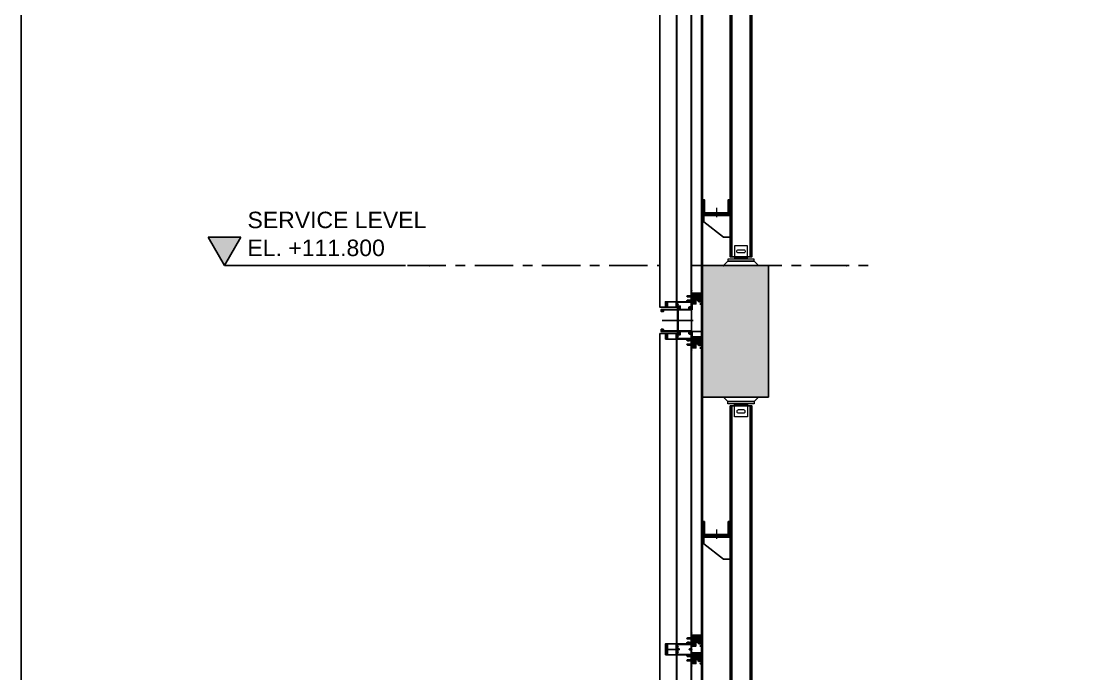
# Model space of a CAD drawing. Header units: millimetres. Extents: x 3774 to 718460, y -768339 to 192544.
# Drawn here: x 522930 to 527774, y -723928 to -720952 of the extents above; entities that cross this region are included whole.
import ezdxf

# ---------------------------------------------------------------- set-up
doc = ezdxf.new("R2010")
doc.units = ezdxf.units.MM
doc.set_wipeout_variables(frame=1)
for name, pattern in [('CENTER', [50.8, 31.75, -6.35, 6.35, -6.35]), ('TA_GL_000.70000', [1.925, 0.7, -0.175, 0.175, -0.175, 0.7]), ('XKITLINE00', [0])]:
    doc.linetypes.add(name, pattern=pattern)
for name, color, linetype in [('000 - 0_SYM_DWG_GRIDLINE_MAIN_COLOR_251', 7, 'Continuous'), ('000 - 0_SYM_DWG_LEVEL_MAIN_COLOR_2', 7, 'Continuous'), ('000 - 0_SYM_DWG_LEVEL_TEXT', 7, 'Continuous'), ('000 - CONCRETE_WALL_HATCH_', 7, 'Continuous'), ('000 - STRUCTURE_STEEL_ACCESORIES_MAIN_COLOR_1', 7, 'Continuous'), ('000 - STRUCTURE_STEEL_FASTERN_MAIN_COLOR_2', 7, 'Continuous'), ('000 - STRUCTURE_STEEL_FRAMING_CUT_COLOR_4', 7, 'Continuous'), ('000 - STRUCTURE_STEEL_FRAMING_DEF_SUB', 7, 'Continuous'), ('000 - STRUCTURE_STEEL_FRAMING_HATCH_', 7, 'Continuous'), ('000 - STRUCTURE_STEEL_FRAMING_MAIN_COLOR_1', 7, 'Continuous'), ('000 - STRUCTURE_STEEL_FRAMING_MAIN_COLOR_2', 7, 'Continuous'), ('000 - STRUCTURE_STEEL_FRAMING_SUB_COLOR_2', 7, 'Continuous'), ('010 - ASPG_ACCESSORIES_DEF_SUB', 7, 'Continuous'), ('010 - ASPG_ACCESSORIES_MAIN_COLOR_1', 7, 'Continuous'), ('010 - ASPG_ACCESSORIES_MAIN_COLOR_2', 7, 'Continuous'), ('010 - ASPG_ACCESSORIES_SUB_COLOR_3', 7, 'Continuous'), ('010 - ASPG_EXTR_MAIN_COLOR_2', 7, 'Continuous'), ('010 - ASPG_EXTR_WIPEOUT_', 7, 'Continuous'), ('010 - ASPG_FASTERN_DEF_SUB', 7, 'Continuous'), ('010 - ASPG_FASTERN_MAIN_COLOR_1', 7, 'Continuous'), ('010 - ASPG_FASTERN_SUB_COLOR_2', 7, 'Continuous'), ('010 - ASPG_FASTERN_WIPEOUT_', 7, 'Continuous'), ('010 - ASPG_FRAMING_CUT_COLOR_4', 7, 'Continuous'), ('010 - ASPG_FRAMING_DEF_SUB', 7, 'Continuous'), ('010 - ASPG_FRAMING_HATCH_', 7, 'Continuous'), ('010 - ASPG_FRAMING_SUB_COLOR_2', 7, 'Continuous'), ('010 - ASPG_FRAMING_WIPEOUT_', 7, 'Continuous'), ('Center Line', 7, 'CENTER'), ('DIM', 7, 'Continuous'), ('HATCH', 7, 'Continuous')]:
    doc.layers.add(name, color=color, linetype=linetype)
doc.layers.add('Part', color=7, linetype='Continuous', lineweight=0)
doc.layers.add('SCREW', color=7, linetype='Continuous', lineweight=5)
doc.styles.add('Arial_1', font='arial.ttf', dxfattribs={"height": 125})
doc.styles.add('TA', font='', dxfattribs={"height": 4.5})
doc.styles.get('TA').set_extended_font_data('Cordia New')
pattern_1 = [(45, (2715.48714, 3084.9077), (-0.265165043, 0.265165043), []), (45, (2715.6639, 3084.9077), (-0.265165043, 0.265165043), [])]
pattern_2 = [(270, (1257419.24324, -520041.6224), (0.65495992507, -1.1344238721), [0.7562825814, -1.5125651628]), (30, (1257419.24324, -520041.6224), (0.65495992936, 1.1344238696), [0.7562825814, -1.5125651628]), (330, (1257419.24324, -520041.6224), (1.30991985442, -2.48e-09), [-1.5125651628, 0.7562825814])]
pattern_3 = [(315, (1257419.4929, -520021.6224), (1.3369313545, 1.3369313545), []), (45, (1257419.4929, -520021.6224), (-1.3369313545, 1.3369313545), [])]
pattern_4 = [(270, (1257419.4425, -520043.9224), (0.65495992507, -1.1344238721), [0.7562825814, -1.5125651628]), (30, (1257419.4425, -520043.9224), (0.65495992936, 1.1344238696), [0.7562825814, -1.5125651628]), (330, (1257419.4425, -520043.9224), (1.30991985442, -2.48e-09), [-1.5125651628, 0.7562825814])]
pattern_5 = [(315, (1257419.1929, -520023.9224), (1.3369313545, 1.3369313545), []), (45, (1257419.1929, -520023.9224), (-1.3369313545, 1.3369313545), [])]

# ---------------------------------------------------------------- blocks, each defined once
blk = doc.blocks.new('W-1-PP19-ST-ENT2_20260406-084955_STANDARD_PAPER_BLOCK')
at = {"layer": 'DIM', "color": 7}
blk.add_lwpolyline([(775, 0), (0, 0), (0, 443.999987), (775, 443.999987)], close=True, dxfattribs=at)
blk = doc.blocks.new('*A6835')
at = {"layer": 'Part', "color": 7, "linetype": 'XKITLINE00', "lineweight": 0}
for p, q in [((560.731873, 232.946249), (560.571873, 232.946249)), ((560.571873, 232.946249), (560.571873, 231.646249)), ((560.731873, 231.766249), (560.731873, 232.946249)), ((563.071873, 232.946249), (562.911873, 232.946249)), ((562.911873, 232.946249), (562.911873, 231.766249)), ((563.071873, 231.646249), (563.071873, 232.946249)), ((560.571873, 231.646249), (563.071873, 231.646249)), ((562.911873, 231.766249), (560.731873, 231.766249))]:
    blk.add_line(p, q, dxfattribs=at)
blk = doc.blocks.new('*A6836')
at = {"layer": 'Part', "color": 7, "linetype": 'XKITLINE00', "lineweight": 0}
for p, q in [((560.671873, 231.526249), (560.671873, 231.646249)), ((563.071873, 231.646249), (563.071873, 231.526249)), ((563.071873, 231.526249), (560.671873, 231.526249))]:
    blk.add_line(p, q, dxfattribs=at)
blk = doc.blocks.new('A$C35bcc281')
at = {"layer": '000 - STRUCTURE_STEEL_FRAMING_HATCH_'}
h = blk.add_hatch(dxfattribs=at)
h.set_pattern_fill('ANSI32', scale=0.5)
h.paths.add_polyline_path([(-125, 171), (-125, 106), (0, 106), (0, 171), (-8, 171), (-8, 112), (-117, 112), (-117, 171)])
h = blk.add_hatch(dxfattribs=at)
h.set_pattern_fill('ANSI32', style=0)
h.set_pattern_definition(pattern_1)
h.paths.add_polyline_path([(-38, 106), (-38, 100), (-82, 100), (-82, 106)], flags=17)
h = blk.add_hatch(dxfattribs=at)
h.set_pattern_fill('ANSI32', style=0)
h.set_pattern_definition(pattern_1)
h.paths.add_polyline_path([(-53, 112), (-53, 106), (-67, 106), (-67, 112)], flags=17)
at = {"layer": '000 - STRUCTURE_STEEL_FRAMING_CUT_COLOR_4', "color": 7}
blk.add_lwpolyline([(-125, 171), (-125, 106), (0, 106), (0, 171), (-8, 171), (-8, 112), (-117, 112), (-117, 171), (-125, 171)], dxfattribs=at)
at = {"layer": '000 - STRUCTURE_STEEL_FRAMING_DEF_SUB', "color": 7, "linetype": 'XKITLINE00', "lineweight": 0}
blk.add_line((-60, 92.1), (-60, 135), dxfattribs=at)
blk.add_line((-60, 92.1), (-60, 135), dxfattribs=at)
at = {"layer": '000 - STRUCTURE_STEEL_FRAMING_HATCH_', "color": 7, "linetype": 'XKITLINE00', "lineweight": 0}
for p, q in [((-82, 100), (-82, 106)), ((-82, 100), (-82, 106)), ((-67, 106), (-67, 112)), ((-67, 106), (-67, 112)), ((-53, 106), (-53, 112)), ((-53, 106), (-53, 112)), ((-38, 100), (-38, 106)), ((-38, 100), (-38, 106))]:
    blk.add_line(p, q, dxfattribs=at)
at = {"layer": '000 - STRUCTURE_STEEL_FRAMING_MAIN_COLOR_2', "color": 7}
blk.add_lwpolyline([(-120, 106), (0, 106), (0, 100), (-120, 100)], close=True, dxfattribs=at)
blk.add_lwpolyline([(-120, 100), (-120, 70), (-30, 0), (0, 0), (0, 100), (-120, 100)], dxfattribs=at)
at = {"color": 7, "lineweight": 0, "xscale": 50, "yscale": 50, "zscale": 50}
blk.add_blockref('*A6835', (-28153.6, -11476.3), dxfattribs=at)
at = {"layer": '000 - STRUCTURE_STEEL_FRAMING_MAIN_COLOR_2', "color": 7, "xscale": 50, "yscale": 50, "zscale": 50}
blk.add_blockref('*A6836', (-28153.6, -11476.3), dxfattribs=at)
blk = doc.blocks.new('*U6846')
at = {"layer": '000 - STRUCTURE_STEEL_ACCESORIES_MAIN_COLOR_1', "color": 7, "lineweight": 0}
for p, q in [((-30, 4560), (-30, 4620)), ((30, 4615), (-30, 4615)), ((30, 4620), (30, 4560)), ((30, 4560), (-30, 4560)), ((30, 90), (-30, 90)), ((-30, 90), (-30, 30)), ((30, 30), (30, 90)), ((30, 35), (-30, 35))]:
    blk.add_line(p, q, dxfattribs=at)
for points in [[(-15.2, 4578.5), (-12.5, 4578), (12.5, 4578), (15.2, 4578.5), (17.4, 4580.1), (19, 4582.3), (19.5, 4585), (19, 4587.7), (17.4, 4589.9), (15.2, 4591.5), (12.5, 4592), (-12.5, 4592), (-15.2, 4591.5), (-17.4, 4589.9), (-19, 4587.7), (-19.5, 4585), (-19, 4582.3), (-17.4, 4580.1), (-15.2, 4578.5)], [(-15.2, 71.5), (-12.5, 72), (12.5, 72), (15.2, 71.5), (17.4, 69.9), (19, 67.7), (19.5, 65), (19, 62.3), (17.4, 60.1), (15.2, 58.5), (12.5, 58), (-12.5, 58), (-15.2, 58.5), (-17.4, 60.1), (-19, 62.3), (-19.5, 65), (-19, 67.7), (-17.4, 69.9), (-15.2, 71.5)]]:
    blk.add_lwpolyline(points, close=True, dxfattribs=at)
at = {"layer": '000 - STRUCTURE_STEEL_FASTERN_MAIN_COLOR_2', "color": 7}
for p, q in [((-60, 4630), (60, 4630)), ((-60, 20), (60, 20))]:
    blk.add_line(p, q, dxfattribs=at)
at = {"layer": '000 - STRUCTURE_STEEL_FASTERN_MAIN_COLOR_2', "color": 7, "lineweight": 0}
for points in [[(60, 4630), (60, 4620), (-60, 4620), (-60, 4630), (-80, 4650), (80, 4650)], [(60, 20), (60, 30), (-60, 30), (-60, 20), (-80, 0), (80, 0)]]:
    blk.add_lwpolyline(points, close=True, dxfattribs=at)
at = {"layer": '000 - STRUCTURE_STEEL_FRAMING_MAIN_COLOR_1', "color": 7}
for points in [[(-225, -350), (-180, -350), (-180, 4950), (-225, 4950)], [(-180, -350), (-175, -350), (-175, 4950), (-180, 4950)], [(-50, 4610), (-42, 4610), (-42, 40), (-50, 40)], [(42, 4610), (50, 4610), (50, 40), (42, 40)]]:
    blk.add_lwpolyline(points, close=True, dxfattribs=at)
at = {"layer": '000 - STRUCTURE_STEEL_FRAMING_SUB_COLOR_2', "color": 7}
blk.add_lwpolyline([(-42, 4610), (42, 4610), (42, 40), (-42, 40)], close=True, dxfattribs=at)
at = {"color": 7}
for p in [(-50, 3911.5), (-50, 2411.5), (-50, 2411.5), (-50, 911.5)]:
    blk.add_blockref('A$C35bcc281', p, dxfattribs=at)
blk = doc.blocks.new('*U6845')
at = {"layer": '000 - STRUCTURE_STEEL_ACCESORIES_MAIN_COLOR_1', "color": 7, "lineweight": 0}
for p, q in [((-30, 2078.9), (-30, 2138.9)), ((30, 2133.9), (-30, 2133.9)), ((30, 2138.9), (30, 2078.9)), ((30, 2078.9), (-30, 2078.9)), ((30, 90), (-30, 90)), ((-30, 90), (-30, 30)), ((30, 30), (30, 90)), ((30, 35), (-30, 35))]:
    blk.add_line(p, q, dxfattribs=at)
for points in [[(-15.2, 2097.4), (-12.5, 2096.9), (12.5, 2096.9), (15.2, 2097.4), (17.4, 2098.9), (19, 2101.2), (19.5, 2103.9), (19, 2106.5), (17.4, 2108.8), (15.2, 2110.3), (12.5, 2110.9), (-12.5, 2110.9), (-15.2, 2110.3), (-17.4, 2108.8), (-19, 2106.5), (-19.5, 2103.9), (-19, 2101.2), (-17.4, 2098.9), (-15.2, 2097.4)], [(-15.2, 71.5), (-12.5, 72), (12.5, 72), (15.2, 71.5), (17.4, 69.9), (19, 67.7), (19.5, 65), (19, 62.3), (17.4, 60.1), (15.2, 58.5), (12.5, 58), (-12.5, 58), (-15.2, 58.5), (-17.4, 60.1), (-19, 62.3), (-19.5, 65), (-19, 67.7), (-17.4, 69.9), (-15.2, 71.5)]]:
    blk.add_lwpolyline(points, close=True, dxfattribs=at)
at = {"layer": '000 - STRUCTURE_STEEL_FASTERN_MAIN_COLOR_2', "color": 7}
for p, q in [((-60, 2148.9), (60, 2148.9)), ((-60, 20), (60, 20))]:
    blk.add_line(p, q, dxfattribs=at)
at = {"layer": '000 - STRUCTURE_STEEL_FASTERN_MAIN_COLOR_2', "color": 7, "lineweight": 0}
for points in [[(60, 2148.9), (60, 2138.9), (-60, 2138.9), (-60, 2148.9), (-80, 2168.9), (80, 2168.9)], [(60, 20), (60, 30), (-60, 30), (-60, 20), (-80, 0), (80, 0)]]:
    blk.add_lwpolyline(points, close=True, dxfattribs=at)
at = {"layer": '000 - STRUCTURE_STEEL_FRAMING_MAIN_COLOR_1', "color": 7}
for points in [[(-225, -300), (-180, -300), (-180, 2750), (-225, 2750)], [(-180, -300), (-175, -300), (-175, 2750), (-180, 2750)], [(-50, 2128.9), (-42, 2128.9), (-42, 40), (-50, 40)], [(42, 2128.9), (50, 2128.9), (50, 40), (42, 40)]]:
    blk.add_lwpolyline(points, close=True, dxfattribs=at)
at = {"layer": '000 - STRUCTURE_STEEL_FRAMING_SUB_COLOR_2', "color": 7}
blk.add_lwpolyline([(-42, 2128.9), (42, 2128.9), (42, 40), (-42, 40)], close=True, dxfattribs=at)
at = {"color": 7}
for p in [(-50, 1629), (-50, 1629), (-50, 129), (-50, 129)]:
    blk.add_blockref('A$C35bcc281', p, dxfattribs=at)
blk = doc.blocks.new('*U7070')
at = {"layer": '000 - 0_SYM_DWG_LEVEL_MAIN_COLOR_2'}
blk.add_hatch(color=7, dxfattribs=at).paths.add_polyline_path([(-88.01, 5.18), (-91, 0), (-93.99, 5.18)])
at = {"color": 7}
blk.add_point((0, 0), dxfattribs=at)
at = {"layer": '000 - 0_SYM_DWG_GRIDLINE_MAIN_COLOR_251', "color": 7}
blk.add_lwpolyline([(-91, 0), (-67, 0), (-62.5, 0), (-58, 0)], dxfattribs=at)
at = {"layer": '000 - 0_SYM_DWG_LEVEL_MAIN_COLOR_2', "color": 7, "lineweight": 25}
for p, q in [((-88.01, 5.18), (-93.99, 5.18)), ((-93.99, 5.18), (-91, 0)), ((-91, 0), (-88.01, 5.18))]:
    blk.add_line(p, q, dxfattribs=at)
at = {"layer": '000 - 0_SYM_DWG_LEVEL_TEXT', "color": 7, "style": 'Arial_1'}
for tag, p in [('LV_NAME_1', (-86.78, 11.92)), ('LV_NAME_2', (-86.79, 6.83)), ('LV_NAME_3', (-86.8, 1.74))]:
    blk.add_attdef(tag, p, '', height=3, dxfattribs=at)
blk = doc.blocks.new('*U6855')
at = {"layer": '000 - 0_SYM_DWG_GRIDLINE_MAIN_COLOR_251', "color": 7, "linetype": 'ByBlock', "ltscale": 5}
blk.add_line((2, 0), (-40, 0), dxfattribs=at)
at = {"layer": '000 - 0_SYM_DWG_GRIDLINE_MAIN_COLOR_251', "color": 7}
for p in [(-38, 0), (0, 0)]:
    blk.add_point(p, dxfattribs=at)
at = {"color": 7, "style": 'TA', "flags": 1}
blk.add_attdef('LOCATION', (6, -6), '', height=4.5, rotation=270, dxfattribs=at)
blk = doc.blocks.new('*U8305')
at = {"layer": '010 - ASPG_FRAMING_HATCH_', "transparency": 33554585}
h = blk.add_hatch(dxfattribs=at)
h.set_pattern_fill('ANSI32', scale=0.25)
edge = h.paths.add_edge_path()
edge.add_line((2, -50), (2, -75))
edge.add_line((2, -75), (0, -75))
edge.add_line((0, -75), (0, -49))
edge.add_arc((1, -49), 1, 90, 180, ccw=False)
edge.add_line((1, -48), (63, -48))
edge.add_arc((63, -47), 1, 270, 360)
edge.add_line((64, -47), (64, 47))
edge.add_arc((63, 47), 1, 0, 90)
edge.add_line((63, 48), (1, 48))
edge.add_arc((1, 49), 1, 180, 270, ccw=False)
edge.add_line((0, 49), (0, 75))
edge.add_line((0, 75), (2, 75))
edge.add_line((2, 75), (2, 50))
edge.add_line((2, 50), (141, 50))
edge.add_line((141, 50), (141, 41))
edge.add_arc((140, 41), 1, 270, 360, ccw=False)
edge.add_line((140, 40), (132, 40))
edge.add_arc((132, 41), 1, 180, 270, ccw=False)
edge.add_line((131, 41), (131, 47))
edge.add_arc((130, 47), 1, 0, 90)
edge.add_line((130, 48), (67, 48))
edge.add_arc((67, 47), 1, 90, 180)
edge.add_line((66, 47), (66, -47))
edge.add_arc((67, -47), 1, 180, 270)
edge.add_line((67, -48), (130, -48))
edge.add_arc((130, -47), 1, 270, 360)
edge.add_line((131, -47), (131, -41))
edge.add_arc((132, -41), 1, 90, 180, ccw=False)
edge.add_line((132, -40), (140, -40))
edge.add_arc((140, -41), 1, 0, 90, ccw=False)
edge.add_line((141, -41), (141, -50))
edge.add_line((141, -50), (2, -50))
h.paths.add_polyline_path([(139, 48), (139, 42), (133, 42), (133, 48)], flags=16)
h.paths.add_polyline_path([(139, -48), (139, -42), (133, -42), (133, -48)], flags=16)
at = {"layer": '010 - ASPG_FRAMING_HATCH_'}
h = blk.add_hatch(dxfattribs=at)
h.set_pattern_fill('ANSI37', scale=0.595498, angle=-90)
h.set_pattern_definition(pattern_5)
edge = h.paths.add_edge_path()
edge.add_ellipse((11.5, 55), major_axis=(0, -5), ratio=0.644482, start_angle=180, end_angle=360, ccw=False)
edge.add_line((11.5, 60), (2, 60))
edge.add_arc((-7.9, 55), 11.1, -26.7963, 26.7963, ccw=False)
edge.add_line((2, 50), (11.5, 50))
h = blk.add_hatch(dxfattribs=at)
h.set_pattern_fill('HONEY', scale=0.238199, angle=-90)
h.set_pattern_definition(pattern_4)
edge = h.paths.add_edge_path()
edge.add_ellipse((11.8, 55), major_axis=(0, -5), ratio=0.644482, start_angle=0, end_angle=360, ccw=False)
h = blk.add_hatch(dxfattribs=at)
h.set_pattern_fill('HONEY', scale=0.238199, angle=-90)
h.set_pattern_definition(pattern_2)
edge = h.paths.add_edge_path()
edge.add_ellipse((57.5, 55), major_axis=(0, -5), ratio=0.644482, start_angle=0, end_angle=360)
h = blk.add_hatch(dxfattribs=at)
h.set_pattern_fill('ANSI37', scale=0.595498, angle=-90)
h.set_pattern_definition(pattern_3)
edge = h.paths.add_edge_path()
edge.add_ellipse((57.8, 55), major_axis=(0, -5), ratio=0.644482, start_angle=0, end_angle=180)
edge.add_line((57.8, 60), (62, 60))
edge.add_arc((62, 60.3), 0.3, -90, 0)
edge.add_line((62.3, 60.3), (62.3, 61))
edge.add_line((62.3, 61), (61.8, 61.5))
edge.add_line((61.8, 61.5), (62.3, 62))
edge.add_line((62.3, 62), (61.8, 62.5))
edge.add_line((61.8, 62.5), (62.3, 63))
edge.add_line((62.3, 63), (61.8, 63.5))
edge.add_line((61.8, 63.5), (62.3, 64))
edge.add_line((62.3, 64), (62.3, 65))
edge.add_line((62.3, 65), (63.3, 65))
edge.add_line((63.3, 65), (63.8, 65.5))
edge.add_line((63.8, 65.5), (64.3, 65))
edge.add_line((64.3, 65), (64.8, 65.5))
edge.add_line((64.8, 65.5), (65.3, 65))
edge.add_line((65.3, 65), (65.8, 65.5))
edge.add_line((65.8, 65.5), (66.3, 65))
edge.add_line((66.3, 65), (67, 65))
edge.add_arc((67, 65.3), 0.3, -90, 0)
edge.add_line((67.3, 65.3), (67.3, 60))
edge.add_arc((77.2, 55), 11.1, 153.2037, 206.7963)
edge.add_line((67.3, 50), (57.8, 50))
h = blk.add_hatch(dxfattribs=at)
h.set_pattern_fill('ANSI37', scale=0.595498, angle=-90)
h.set_pattern_definition(pattern_5)
edge = h.paths.add_edge_path()
edge.add_ellipse((11.5, -55), major_axis=(0, 5), ratio=0.644482, start_angle=0, end_angle=180)
edge.add_line((11.5, -60), (2, -60))
edge.add_arc((-7.9, -55), 11.1, 333.2037, 386.7963)
edge.add_line((2, -50), (11.5, -50))
h = blk.add_hatch(dxfattribs=at)
h.set_pattern_fill('HONEY', scale=0.238199, angle=-90)
h.set_pattern_definition(pattern_4)
edge = h.paths.add_edge_path()
edge.add_ellipse((11.8, -55), major_axis=(0, 5), ratio=0.644482, start_angle=0, end_angle=360)
h = blk.add_hatch(dxfattribs=at)
h.set_pattern_fill('HONEY', scale=0.238199, angle=-90)
h.set_pattern_definition(pattern_2)
edge = h.paths.add_edge_path()
edge.add_ellipse((57.5, -55), major_axis=(0, 5), ratio=0.644482, start_angle=0, end_angle=360, ccw=False)
h = blk.add_hatch(dxfattribs=at)
h.set_pattern_fill('ANSI37', scale=0.595498, angle=-90)
h.set_pattern_definition(pattern_3)
edge = h.paths.add_edge_path()
edge.add_ellipse((57.8, -55), major_axis=(0, 5), ratio=0.644482, start_angle=180, end_angle=360, ccw=False)
edge.add_line((57.8, -60), (62, -60))
edge.add_arc((62, -60.3), 0.3, 360, 450, ccw=False)
edge.add_line((62.3, -60.3), (62.3, -61))
edge.add_line((62.3, -61), (61.8, -61.5))
edge.add_line((61.8, -61.5), (62.3, -62))
edge.add_line((62.3, -62), (61.8, -62.5))
edge.add_line((61.8, -62.5), (62.3, -63))
edge.add_line((62.3, -63), (61.8, -63.5))
edge.add_line((61.8, -63.5), (62.3, -64))
edge.add_line((62.3, -64), (62.3, -65))
edge.add_line((62.3, -65), (63.3, -65))
edge.add_line((63.3, -65), (63.8, -65.5))
edge.add_line((63.8, -65.5), (64.3, -65))
edge.add_line((64.3, -65), (64.8, -65.5))
edge.add_line((64.8, -65.5), (65.3, -65))
edge.add_line((65.3, -65), (65.8, -65.5))
edge.add_line((65.8, -65.5), (66.3, -65))
edge.add_line((66.3, -65), (67, -65))
edge.add_arc((67, -65.3), 0.3, 360, 450, ccw=False)
edge.add_line((67.3, -65.3), (67.3, -60))
edge.add_arc((77.2, -55), 11.1, 153.2037, 206.7963, ccw=False)
edge.add_line((67.3, -50), (57.8, -50))
at = {"layer": '010 - ASPG_FASTERN_DEF_SUB', "color": 7}
blk.add_point((0, 0), dxfattribs=at)
at = {"layer": '010 - ASPG_FRAMING_CUT_COLOR_4', "color": 7}
blk.add_lwpolyline([(2, -50), (2, -75), (0, -75), (0, -49, -0.414214), (1, -48), (63, -48, 0.414214), (64, -47), (64, 47, 0.414214), (63, 48), (1, 48, -0.414214), (0, 49), (0, 75), (2, 75), (2, 50), (141, 50), (141, 41, -0.414214), (140, 40), (132, 40, -0.414214), (131, 41), (131, 47, 0.414214), (130, 48), (67, 48, 0.414214), (66, 47), (66, -47, 0.414214), (67, -48), (130, -48, 0.414214), (131, -47), (131, -41, -0.414214), (132, -40), (140, -40, -0.414214), (141, -41), (141, -50)], format="xyb", close=True, dxfattribs=at)
for points in [[(139, 48), (139, 42), (133, 42), (133, 48)], [(139, -48), (139, -42), (133, -42), (133, -48)]]:
    blk.add_lwpolyline(points, close=True, dxfattribs=at)
at = {"layer": '010 - ASPG_FRAMING_DEF_SUB', "color": 7, "transparency": 33554508}
blk.add_line((136.5, 0), (-4.5, 0), dxfattribs=at)
at = {"layer": '010 - ASPG_FRAMING_DEF_SUB', "color": 7, "transparency": 33554457}
for points in [[(2, 50), (15, 50), (15, 60), (2, 60)], [(54.3, 50), (67.3, 50), (67.3, 65.5), (54.3, 65.5)], [(2, -50), (15, -50), (15, -60), (2, -60)], [(54.3, -50), (67.3, -50), (67.3, -65.5), (54.3, -65.5)]]:
    blk.add_lwpolyline(points, close=True, dxfattribs=at)
at = {"layer": '010 - ASPG_FRAMING_SUB_COLOR_2', "color": 7}
for points in [[(11.8, 50), (2, 50, 0.238199), (2, 60), (11.8, 60)], [(57.5, 50), (67.3, 50, -0.238199), (67.3, 60), (67.3, 65.3, -0.414214), (67, 65), (66.3, 65), (65.8, 65.5), (65.3, 65), (64.8, 65.5), (64.3, 65), (63.8, 65.5), (63.3, 65), (62.3, 65), (62.3, 64), (61.8, 63.5), (62.3, 63), (61.8, 62.5), (62.3, 62), (61.8, 61.5), (62.3, 61), (62.3, 60.3, -0.414214), (62, 60), (57.5, 60)], [(11.8, -50), (2, -50, -0.238199), (2, -60), (11.8, -60)], [(57.5, -50), (67.3, -50, 0.238199), (67.3, -60), (67.3, -65.3, 0.414214), (67, -65), (66.3, -65), (65.8, -65.5), (65.3, -65), (64.8, -65.5), (64.3, -65), (63.8, -65.5), (63.3, -65), (62.3, -65), (62.3, -64), (61.8, -63.5), (62.3, -63), (61.8, -62.5), (62.3, -62), (61.8, -61.5), (62.3, -61), (62.3, -60.3, 0.414214), (62, -60), (57.5, -60)]]:
    blk.add_lwpolyline(points, format="xyb", dxfattribs=at)
at = {"layer": '010 - ASPG_FRAMING_SUB_COLOR_2', "color": 7, "extrusion": (0, 0, -1)}
for centre, major_axis in [((11.8, 55), (0, -5)), ((57.5, -55), (0, 5))]:
    blk.add_ellipse(centre, major_axis=major_axis, ratio=0.644482, dxfattribs=at)
at = {"layer": '010 - ASPG_FRAMING_SUB_COLOR_2', "color": 7}
for centre, major_axis in [((57.5, 55), (0, -5)), ((11.8, -55), (0, 5))]:
    blk.add_ellipse(centre, major_axis=major_axis, ratio=0.644482, dxfattribs=at)
blk = doc.blocks.new('000_ASPG_TYP_FILES_20260218-010703_FRAME_EXTR_HONLIZONTAL')
at = {"layer": '010 - ASPG_FRAMING_HATCH_'}
h = blk.add_hatch(dxfattribs=at)
h.set_pattern_fill('ANSI32', scale=0.1)
edge = h.paths.add_edge_path()
edge.add_line((74.7, 2), (25, 2))
edge.add_line((25, 2), (25, 67))
edge.add_arc((24.7, 67), 0.3, 0, 90)
edge.add_line((24.7, 67.3), (0.3, 67.3))
edge.add_arc((0.3, 67), 0.3, 90, 180)
edge.add_line((0, 67), (0, 57.6))
edge.add_arc((0.3, 57.6), 0.3, 180, 270)
edge.add_line((0.3, 57.3), (1.7, 57.3))
edge.add_arc((1.7, 57.6), 0.3, 270, 360)
edge.add_line((2, 57.6), (2, 65))
edge.add_arc((2.3, 65), 0.3, 90, 180, ccw=False)
edge.add_line((2.3, 65.3), (22.7, 65.3))
edge.add_arc((22.7, 65), 0.3, 0, 90, ccw=False)
edge.add_line((23, 65), (23, 49))
edge.add_line((23, 49), (23.5, 48.5))
edge.add_line((23.5, 48.5), (23, 48))
edge.add_line((23, 48), (23, 22.3))
edge.add_line((23, 22.3), (23.5, 21.8))
edge.add_line((23.5, 21.8), (23, 21.3))
edge.add_line((23, 21.3), (23, 2.3))
edge.add_arc((22.7, 2.3), 0.3, -90, 0, ccw=False)
edge.add_line((22.7, 2), (2.3, 2))
edge.add_arc((2.3, 2.3), 0.3, 180, 270, ccw=False)
edge.add_line((2, 2.3), (2, 9.7))
edge.add_arc((1.7, 9.7), 0.3, 0, 90)
edge.add_line((1.7, 10), (0.3, 10))
edge.add_arc((0.3, 9.7), 0.3, 90, 180)
edge.add_line((0, 9.7), (0, 0.3))
edge.add_arc((0.3, 0.3), 0.3, 180, 270)
edge.add_line((0.3, 0), (74.7, 0))
at = {"layer": '010 - ASPG_ACCESSORIES_DEF_SUB', "color": 7}
for p in [(0, 67.3), (0, 57.3), (25, 67.3), (25, 67.3), (0, 10), (0, 10), (0, 0), (75, 2), (75, 0)]:
    blk.add_point(p, dxfattribs=at)
at = {"layer": '010 - ASPG_FRAMING_CUT_COLOR_4', "color": 7}
blk.add_line((75, 0.3), (75, 1.7), dxfattribs=at)
blk.add_lwpolyline([(74.7, 2), (25, 2), (25, 67, 0.414214), (24.7, 67.3), (0.3, 67.3, 0.414214), (0, 67), (0, 57.6, 0.414214), (0.3, 57.3), (1.7, 57.3, 0.414214), (2, 57.6), (2, 65, -0.414214), (2.3, 65.3), (22.7, 65.3, -0.414214), (23, 65), (23, 49), (23.5, 48.5), (23, 48), (23, 22.3), (23.5, 21.8), (23, 21.3), (23, 2.3, -0.414214), (22.7, 2), (2.3, 2, -0.414214), (2, 2.3), (2, 9.7, 0.414214), (1.7, 10), (0.3, 10, 0.414214), (0, 9.7), (0, 0.3, 0.414214), (0.3, 0), (74.7, 0)], format="xyb", dxfattribs=at)
for centre, start, end in [((0.3, 57.6), 180, 270), ((1.7, 57.6), 270, 0), ((2.3, 65), 90, 180), ((0.3, 9.7), 90, 180), ((0.3, 0.3), 180, 270), ((1.7, 9.7), 0, 90), ((2.3, 2.3), 180, 270), ((22.7, 2.3), 270, 0), ((74.7, 1.7), 0, 90), ((74.7, 0.3), 270, 0)]:
    blk.add_arc(centre, 0.3, start, end, dxfattribs=at)
blk = doc.blocks.new('PZG35-9D5')
at = {"layer": 'Center Line', "color": 7}
blk.add_line((0, 3.7), (0, -10.5), dxfattribs=at)
at = {"layer": 'SCREW', "color": 7}
for p, q in [((-1.4, 0), (-1.4, -1.1)), ((1.4, 0), (1.4, -0.6)), ((-1.9, -1.4), (1.9, -0.9)), ((-1.9, -1.4), (-1.4, -1.1)), ((-1.9, -1.4), (-1.4, -1.7)), ((-1.9, -2.7), (1.9, -2.2)), ((-1.9, -2.7), (-1.4, -2.4)), ((-1.9, -2.7), (-1.4, -3)), ((-1.9, -4), (-1.4, -3.7)), ((-1.9, -4), (-1, -3.9)), ((-1.9, -4), (-1.4, -4.3)), ((-1.4, -1.1), (1.4, -0.6)), ((-1.4, -1.7), (1.4, -1.2)), ((-1.4, -1.7), (-1.4, -2.4)), ((-1.4, -2.4), (1.4, -1.9)), ((-1.4, -3), (1.4, -2.5)), ((-1.4, -3), (-1.4, -3.7)), ((-1.4, -3.7), (-0.8, -3.6)), ((-1.4, -4.3), (-1.4, -8.1)), ((-1.4, -4.3), (-1.2, -4.3)), ((0, -9.5), (-1.4, -8.1)), ((0, -9.5), (1.4, -8.1)), ((0.6, -3.3), (1.4, -3.2)), ((0.7, -3.7), (1.9, -3.5)), ((0.7, -3.9), (1.4, -3.8)), ((0.7, -4.6), (1.4, -4.5)), ((0.7, -5), (1.9, -4.8)), ((0.7, -5.2), (1.4, -5.1)), ((1.9, -0.9), (1.4, -0.6)), ((1.9, -0.9), (1.4, -1.2)), ((1.4, -1.2), (1.4, -1.9)), ((1.9, -2.2), (1.4, -1.9)), ((1.9, -2.2), (1.4, -2.5)), ((1.4, -2.5), (1.4, -3.2)), ((1.9, -3.5), (1.4, -3.2)), ((1.9, -3.5), (1.4, -3.8)), ((1.4, -3.8), (1.4, -4.5)), ((1.9, -4.8), (1.4, -4.5)), ((1.9, -4.8), (1.4, -5.1)), ((1.4, -5.1), (1.4, -8.1))]:
    blk.add_line(p, q, dxfattribs=at)
blk.add_lwpolyline([(0, -9.5), (0.7, -5.2), (0.7, -3.6, 0.417657), (0.4, -3.3, 0.108102), (-0.8, -3.6), (-1.4, -4.7)], format="xyb", dxfattribs=at)
blk = doc.blocks.new('*U8304')
at = {"layer": 'SCREW', "color": 7}
blk.add_lwpolyline([(3, 1.8, 0.09906), (0.8, 2.5), (0.8, 2.3), (-0.8, 2.3), (-0.8, 2.5, 0.09906), (-3, 1.8, 0.266588), (-3.5, 1), (-3.5, 0.2, 0.414214), (-3.3, 0), (3.3, 0, 0.414214), (3.5, 0.2), (3.5, 1, 0.266588)], format="xyb", close=True, dxfattribs=at)
blk.add_blockref('PZG35-9D5', (0, 0), dxfattribs=at)
blk = doc.blocks.new('000_ASPG_TYP_FILES_BK_FOR_ASPG_LOUVERS_SIDE_VIEW')
at = {"color": 7}
blk.add_point((0, 0), dxfattribs=at)
at = {"layer": '010 - ASPG_ACCESSORIES_MAIN_COLOR_1', "color": 7}
blk.add_line((2.8, -12.5), (2.8, 12.5), dxfattribs=at)
for points in [[(43.2, -12.5), (0.8, -12.5), (0.8, 12.5), (43.2, 12.5)], [(52.5, 12.5), (43.2, 12.5), (43.2, -12.5), (52.5, -12.5)]]:
    blk.add_lwpolyline(points, close=True, dxfattribs=at)
at = {"layer": '010 - ASPG_ACCESSORIES_SUB_COLOR_3', "color": 7}
for p, q in [((43.5, -12.5), (43.5, 12.5)), ((43.8, -12.5), (43.8, 12.5)), ((44.3, -12.5), (44.3, 12.5)), ((45, -12.5), (45, 12.5)), ((45.8, -12.5), (45.8, 12.5)), ((46.7, -12.5), (46.7, 12.5)), ((47.6, -12.5), (47.6, 12.5)), ((48.6, -12.5), (48.6, 12.5)), ((50.6, -12.5), (50.6, 12.5)), ((51.4, -12.5), (51.4, 12.5)), ((52.1, -12.5), (52.1, 12.5)), ((52.5, -12.5), (52.5, 12.5))]:
    blk.add_line(p, q, dxfattribs=at)
at = {"layer": 'SCREW', "color": 7, "rotation": 270}
blk.add_blockref('*U8304', (2.8, 0), dxfattribs=at)
blk = doc.blocks.new('A$C57452C2B')
at = {"layer": '010 - ASPG_FASTERN_MAIN_COLOR_1', "color": 7}
for p, q in [((0.003, 0.0005), (0.003, 0.004)), ((0.01, 0), (0.004, 0)), ((0.007, 0.031), (0.0045, 0.021)), ((0.005, 0.0005), (0.005, 0.004)), ((0.009, 0.0005), (0.009, 0.004)), ((0.011, 0.0005), (0.011, 0.004))]:
    blk.add_line(p, q, dxfattribs=at)
for points in [[(0.014, 0.005), (0.014, 0.006), (0, 0.006), (0, 0.005), (0.003, 0.004), (0.011, 0.004)], [(0.0045, 0.021), (0.0045, 0.028), (0.007, 0.031), (0.0095, 0.028), (0.0095, 0.021)]]:
    blk.add_lwpolyline(points, close=True, dxfattribs=at)
for centre, radius, start, end in [((0.004, 0.0013), 0.00125, 216.8699, 323.1301), ((0.007, 0.0043), 0.00425, 241.9275, 298.0725), ((0.01, 0.0013), 0.00125, 216.8699, 323.1301)]:
    blk.add_arc(centre, radius, start, end, dxfattribs=at)
at = {"layer": '010 - ASPG_FASTERN_SUB_COLOR_2', "color": 7}
for p in [(0.0095, 0.021), (0.0045, 0.021)]:
    blk.add_line(p, (0.0045, 0.0197), dxfattribs=at)
for points in [[(0.0045, 0.0167, 0.666667), (0.0045, 0.0182), (0.0095, 0.0195, 0.666667), (0.0095, 0.018)], [(0.0045, 0.0152, 0.666667), (0.0045, 0.0167), (0.0095, 0.018, 0.666667), (0.0095, 0.0165)], [(0.0045, 0.0137, 0.666667), (0.0045, 0.0152), (0.0095, 0.0165, 0.666667), (0.0095, 0.015)], [(0.0045, 0.0122, 0.666667), (0.0045, 0.0137), (0.0095, 0.015, 0.666667), (0.0095, 0.0135)], [(0.0045, 0.0107, 0.666667), (0.0045, 0.0122), (0.0095, 0.0135, 0.666667), (0.0095, 0.012)], [(0.0045, 0.0092, 0.666667), (0.0045, 0.0107), (0.0095, 0.012, 0.666667), (0.0095, 0.0105)], [(0.0045, 0.0077, 0.666667), (0.0045, 0.0092), (0.0095, 0.0105, 0.666667), (0.0095, 0.009)], [(0.0045, 0.0062, 0.666667), (0.0045, 0.0077), (0.0095, 0.009, 0.666667), (0.0095, 0.0075)], [(0.0047, 0.006, 0.091189), (0.0045, 0.0062), (0.0095, 0.0075, 0.666667), (0.0095, 0.006)]]:
    blk.add_lwpolyline(points, format="xyb", dxfattribs=at)
for centre, start, end in [((0.0042, 0.0189), 292.6199, 67.3801), ((0.0098, 0.0203), 112.6199, 247.3801)]:
    blk.add_arc(centre, 0.000812, start, end, dxfattribs=at)
blk = doc.blocks.new('A$C6d2a724f')
at = {"color": 7}
blk.add_wipeout([(-3.7, 6.3), (3.7, 6.3), (7.3, 0), (3.7, -6.3), (-3.7, -6.3), (-7.3, 0)], dxfattribs=at).dxf.layer = '010 - ASPG_FASTERN_MAIN_COLOR_1'
at = {"layer": '010 - ASPG_FASTERN_MAIN_COLOR_1', "color": 7}
blk.add_lwpolyline([(-3.7, 6.3), (3.7, 6.3), (7.3, 0), (3.7, -6.3), (-3.7, -6.3), (-7.3, 0)], close=True, dxfattribs=at)
at = {"layer": '010 - ASPG_FASTERN_SUB_COLOR_2', "color": 7}
for radius in [6.33, 3.96]:
    blk.add_circle((0, 0), radius, dxfattribs=at)
blk = doc.blocks.new('A$Cb3d6a647')
at = {"color": 7}
blk.add_wipeout([(0, -50), (0, -50), (0, 0), (40, 0), (40, -40), (33.7, -40), (28.7, -35), (28.7, -25), (27.4, -21.8), (24.2, -20.5), (21, -21.8), (19.7, -25), (19.7, -50)], dxfattribs=at).dxf.layer = '010 - ASPG_FASTERN_WIPEOUT_'
at = {"layer": 'HATCH'}
h = blk.add_hatch(dxfattribs=at)
h.set_pattern_fill('DOTS', scale=0.5)
h.paths.add_polyline_path([(3, 0), (3, -8), (4, -8), (5, -11), (8.5, -11, -0.236068), (9, -12), (9, -19), (5, -19), (4, -22), (3, -22), (3, -28), (4, -28), (5, -31), (8.5, -31, -0.236068), (9, -32), (9, -39), (5, -39), (4, -42), (3, -42), (3, -50), (19.7, -50), (19.7, -25, -1), (28.7, -25), (28.7, -35), (33.7, -40), (40, -40), (40, 0)])
at = {"color": 7}
blk.add_point((40, -50), dxfattribs=at)
at = {"layer": '010 - ASPG_ACCESSORIES_MAIN_COLOR_1', "color": 7}
blk.add_lwpolyline([(0, 0), (3, 0), (3, -50), (0, -50)], close=True, dxfattribs=at)
at = {"layer": '010 - ASPG_ACCESSORIES_MAIN_COLOR_2', "color": 7}
blk.add_lwpolyline([(0, 0), (40, 0), (40, -40), (33.7, -40), (28.7, -35), (28.7, -25, 1), (19.7, -25), (19.7, -50), (0, -50)], format="xyb", close=True, dxfattribs=at)
at = {"color": 7, "extrusion": (0, 0, -1), "xscale": 1000, "yscale": 1000, "zscale": -1000, "rotation": 270}
for p in [(-9, -8), (-9, -28)]:
    blk.add_blockref('A$C57452C2B', p, dxfattribs=at)
at = {"color": 7}
blk.add_blockref('A$C6d2a724f', (24.2, -25), dxfattribs=at)
blk = doc.blocks.new('*U7051')
at = {"color": 7}
blk.add_wipeout([(1415, 2), (25, 2), (25, 67.3), (1415, 67.3)], dxfattribs=at).dxf.layer = '010 - ASPG_FRAMING_WIPEOUT_'
blk.add_blockref('000_ASPG_TYP_FILES_20260218-010703_FRAME_EXTR_HONLIZONTAL', (0, 0), dxfattribs=at)
at = {"color": 7, "xscale": -1}
blk.add_blockref('000_ASPG_TYP_FILES_20260218-010703_FRAME_EXTR_HONLIZONTAL', (1440, 0), dxfattribs=at)
at = {"color": 7}
blk.add_wipeout([(2880, 67.8), (2880, 144.8), (0, 144.8), (0, 67.8)], dxfattribs=at).dxf.layer = '010 - ASPG_EXTR_WIPEOUT_'
blk.add_point((25, 67.3), dxfattribs=at)
at = {"layer": '010 - ASPG_EXTR_MAIN_COLOR_2', "color": 7}
blk.add_lwpolyline([(2880, 69.8), (2880, 144.8), (0, 144.8), (0, 69.8)], close=True, dxfattribs=at)
at = {"layer": '010 - ASPG_FRAMING_SUB_COLOR_2', "color": 7}
blk.add_lwpolyline([(1415, 2), (25, 2), (25, 67.3), (1415, 67.3)], close=True, dxfattribs=at)
at = {"color": 7, "rotation": 90}
for p in [(12.5, 67.3), (1427.5, 67.3)]:
    blk.add_blockref('000_ASPG_TYP_FILES_BK_FOR_ASPG_LOUVERS_SIDE_VIEW', p, dxfattribs=at)
at = {"color": 7, "rotation": 270}
for p in [(65, 0), (1425, 0)]:
    blk.add_blockref('A$Cb3d6a647', p, dxfattribs=at)
blk = doc.blocks.new('*U7052')
at = {"color": 7}
blk.add_wipeout([(1445, 2), (25, 2), (25, 67.3), (1445, 67.3)], dxfattribs=at).dxf.layer = '010 - ASPG_FRAMING_WIPEOUT_'
blk.add_blockref('000_ASPG_TYP_FILES_20260218-010703_FRAME_EXTR_HONLIZONTAL', (0, 0), dxfattribs=at)
at = {"color": 7, "xscale": -1}
blk.add_blockref('000_ASPG_TYP_FILES_20260218-010703_FRAME_EXTR_HONLIZONTAL', (1470, 0), dxfattribs=at)
at = {"color": 7}
blk.add_wipeout([(2940, 67.8), (2940, 144.8), (0, 144.8), (0, 67.8)], dxfattribs=at).dxf.layer = '010 - ASPG_EXTR_WIPEOUT_'
blk.add_point((25, 67.3), dxfattribs=at)
at = {"layer": '010 - ASPG_EXTR_MAIN_COLOR_2', "color": 7}
blk.add_lwpolyline([(2940, 69.8), (2940, 144.8), (0, 144.8), (0, 69.8)], close=True, dxfattribs=at)
at = {"layer": '010 - ASPG_FRAMING_SUB_COLOR_2', "color": 7}
blk.add_lwpolyline([(1445, 2), (25, 2), (25, 67.3), (1445, 67.3)], close=True, dxfattribs=at)
at = {"color": 7, "rotation": 90}
for p in [(12.5, 67.3), (1457.5, 67.3)]:
    blk.add_blockref('000_ASPG_TYP_FILES_BK_FOR_ASPG_LOUVERS_SIDE_VIEW', p, dxfattribs=at)
at = {"color": 7, "rotation": 270}
for p in [(65, 0), (1455, 0)]:
    blk.add_blockref('A$Cb3d6a647', p, dxfattribs=at)
blk = doc.blocks.new('*U7063')
at = {"layer": '010 - ASPG_FRAMING_SUB_COLOR_2', "color": 7}
blk.add_lwpolyline([(1415, 2), (25, 2), (25, 67.3), (1415, 67.3)], close=True, dxfattribs=at)
at = {"color": 7, "rotation": 90}
for p in [(12.5, 67.3), (1427.5, 67.3)]:
    blk.add_blockref('000_ASPG_TYP_FILES_BK_FOR_ASPG_LOUVERS_SIDE_VIEW', p, dxfattribs=at)
at = {"color": 7}
blk.add_blockref('000_ASPG_TYP_FILES_20260218-010703_FRAME_EXTR_HONLIZONTAL', (0, 0), dxfattribs=at)
at = {"color": 7, "xscale": -1}
blk.add_blockref('000_ASPG_TYP_FILES_20260218-010703_FRAME_EXTR_HONLIZONTAL', (1440, 0), dxfattribs=at)
at = {"color": 7, "rotation": 270}
for p in [(65, 0), (1425, 0)]:
    blk.add_blockref('A$Cb3d6a647', p, dxfattribs=at)

msp = doc.modelspace()

# ---------------------------------------------------------------- hatches: boundary and pattern name
at = {"layer": '000 - CONCRETE_WALL_HATCH_'}
h = msp.add_hatch(dxfattribs=at)
h.set_pattern_fill('AR-CONC', scale=0.1)
h.paths.add_polyline_path([(526336.248, -722666.64), (526036.248, -722666.64), (526036.248, -722066.64), (526336.248, -722066.64)])

# ---------------------------------------------------------------- linework, layer by layer
at = {"color": 7}
msp.add_lwpolyline([(526336.248, -722666.64), (526036.248, -722666.64), (526036.248, -722066.64), (526336.248, -722066.64)], close=True, dxfattribs=at)

# ---------------------------------------------------------------- block references
for name, p in [('*U6845', (526211.248, -722066.64)), ('*U6846', (526211.248, -727316.64))]:
    msp.add_blockref(name, p, dxfattribs=at)
at = {"color": 7, "xscale": 25, "yscale": 25, "zscale": 25}
msp.add_blockref('*U7070', (526131.248, -722066.64), dxfattribs=at).add_auto_attribs({'LV_NAME_2': 'SERVICE LEVEL', 'LV_NAME_3': 'EL. +111.800'})
at = {"color": 7, "transparency": 33554559, "xscale": -1}
msp.add_blockref('*U8305', (525988.248, -722316.64), dxfattribs=at)
at = {"layer": '000 - 0_SYM_DWG_GRIDLINE_MAIN_COLOR_251', "color": 7, "linetype": 'TA_GL_000.70000', "xscale": 50.00000000000003, "yscale": 50.00000000000003, "zscale": 50.00000000000003, "rotation": 180}
msp.add_blockref('*U6855', (524791.249, -722066.64), dxfattribs=at)
at = {"layer": 'DIM', "color": 7, "xscale": 25, "yscale": 25, "zscale": 25}
msp.add_blockref('W-1-PP19-ST-ENT2_20260406-084955_STANDARD_PAPER_BLOCK', (522929.977, -729077.282), dxfattribs=at)

# ---------------------------------------------------------------- next in the draw order: block references
at = {"color": 7, "rotation": 90}
for name, p in [('*U7052', (525986.248, -722256.64)), ('*U7051', (525986.248, -725256.64))]:
    msp.add_blockref(name, p, dxfattribs=at)

# ---------------------------------------------------------------- next in the draw order: block references
at = {"layer": 'DIM', "color": 7, "xscale": 25, "yscale": 25, "zscale": 25}
msp.add_blockref('W-1-PP19-ST-ENT2_20260406-084955_STANDARD_PAPER_BLOCK', (522929.977, -729077.282), dxfattribs=at)

# ---------------------------------------------------------------- next in the draw order: block references
at = {"color": 7, "rotation": 90}
msp.add_blockref('*U7063', (525986.248, -723816.64), dxfattribs=at)

doc.saveas('drawing.dxf')
